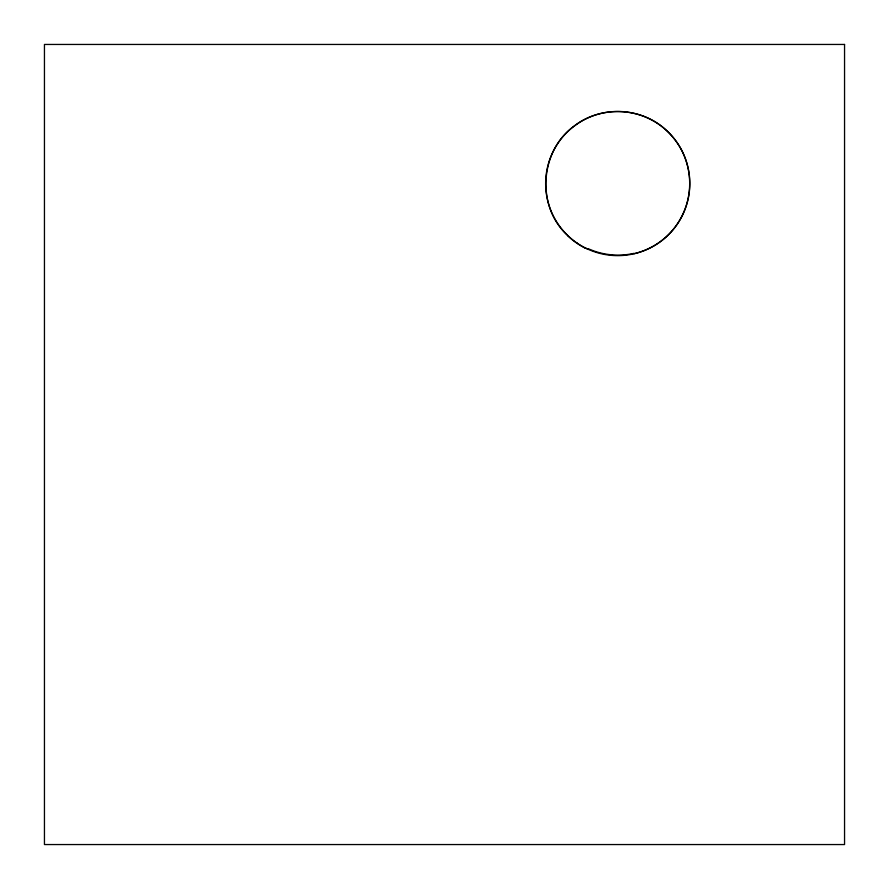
<?xml version="1.0" encoding="UTF-8"?>
<svg xmlns="http://www.w3.org/2000/svg" width="889" height="889" viewBox="0 0 889 889"><rect width="100%" height="100%" fill="white"/><g stroke="black" fill="none" stroke-linecap="round" stroke-linejoin="round"><path stroke-width="1.33" d="M588.274 249.365L584.962 247.775M568.304 236.052C535.856 207.459 539.379 150.719 574.438 125.894C601.297 104.969 642.747 107.191 667.128 131.061A72.309 72.165 -37.5 0 1 682.141 151.174L683.141 153.275A72.82 72.209 56.2 0 1 634.035 253.698M584.873 247.953A70.609 69.275 28.4 0 1 568.171 236.185M633.946 253.354A71.72 70.02 29.5 0 1 588.518 248.82M844.55 44.45L44.45 44.45L44.45 844.55L844.55 844.55L844.55 44.45M577.205 243.186A72.098 72.098 0 0 0 689.62 188.824A72.098 72.098 0 0 0 586.329 118.648A72.098 72.098 0 0 0 577.205 243.186"/></g></svg>
